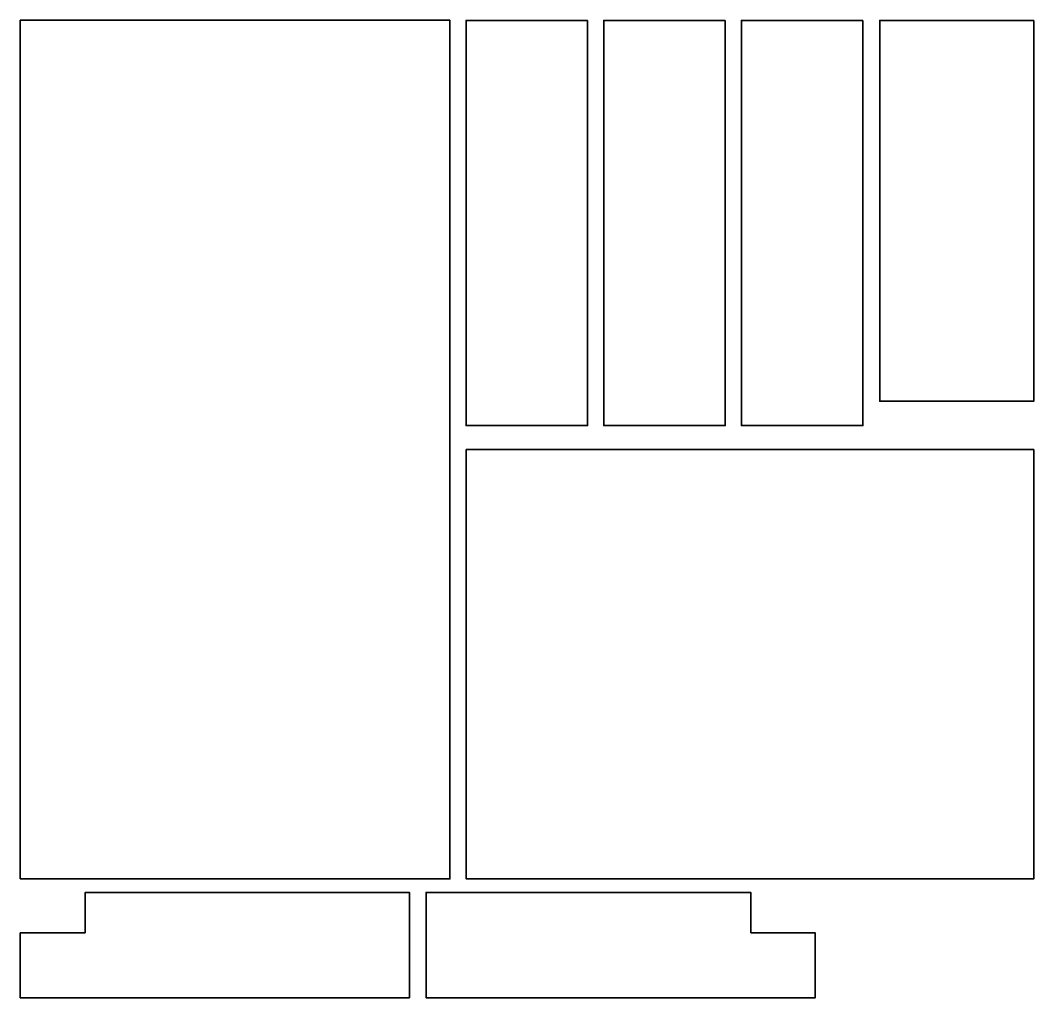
# Model space of a CAD drawing. Header units: centimetres. Extents: x 0.3 to 12.8, y -12.3 to -0.3.
import ezdxf

# ---------------------------------------------------------------- set-up
doc = ezdxf.new("R2010")
doc.units = ezdxf.units.CM
doc.header["$MEASUREMENT"] = 0
doc.layers.add('Layer 1', color=7, linetype='Continuous', lineweight=0)

msp = doc.modelspace()

# ---------------------------------------------------------------- linework, layer by layer
at = {"layer": 'Layer 1', "color": 250, "lineweight": 35, "true_color": 0x231f20}
for points in [[(0.25, -10.85), (0.25, -0.25), (5.55, -0.25), (5.55, -10.85)], [(7.25, -0.253), (7.25, -5.253), (5.75, -5.253), (5.75, -0.253)], [(8.948, -0.253), (8.948, -5.253), (7.448, -5.253), (7.448, -0.253)], [(10.646, -0.253), (10.646, -5.253), (9.146, -5.253), (9.146, -0.253)], [(12.753, -0.253), (12.753, -4.953), (10.853, -4.953), (10.853, -0.253)], [(12.753, -5.55), (12.753, -10.85), (5.753, -10.85), (5.753, -5.55)], [(1.051, -11.516), (0.25, -11.516), (0.25, -12.316), (1.051, -12.316), (5.051, -12.316), (5.051, -11.016), (1.051, -11.016)], [(9.262, -11.516), (10.058, -11.516), (10.058, -12.316), (9.262, -12.316), (5.257, -12.316), (5.257, -11.016), (9.262, -11.016)]]:
    msp.add_lwpolyline(points, close=True, dxfattribs=at)

doc.saveas('drawing.dxf')
